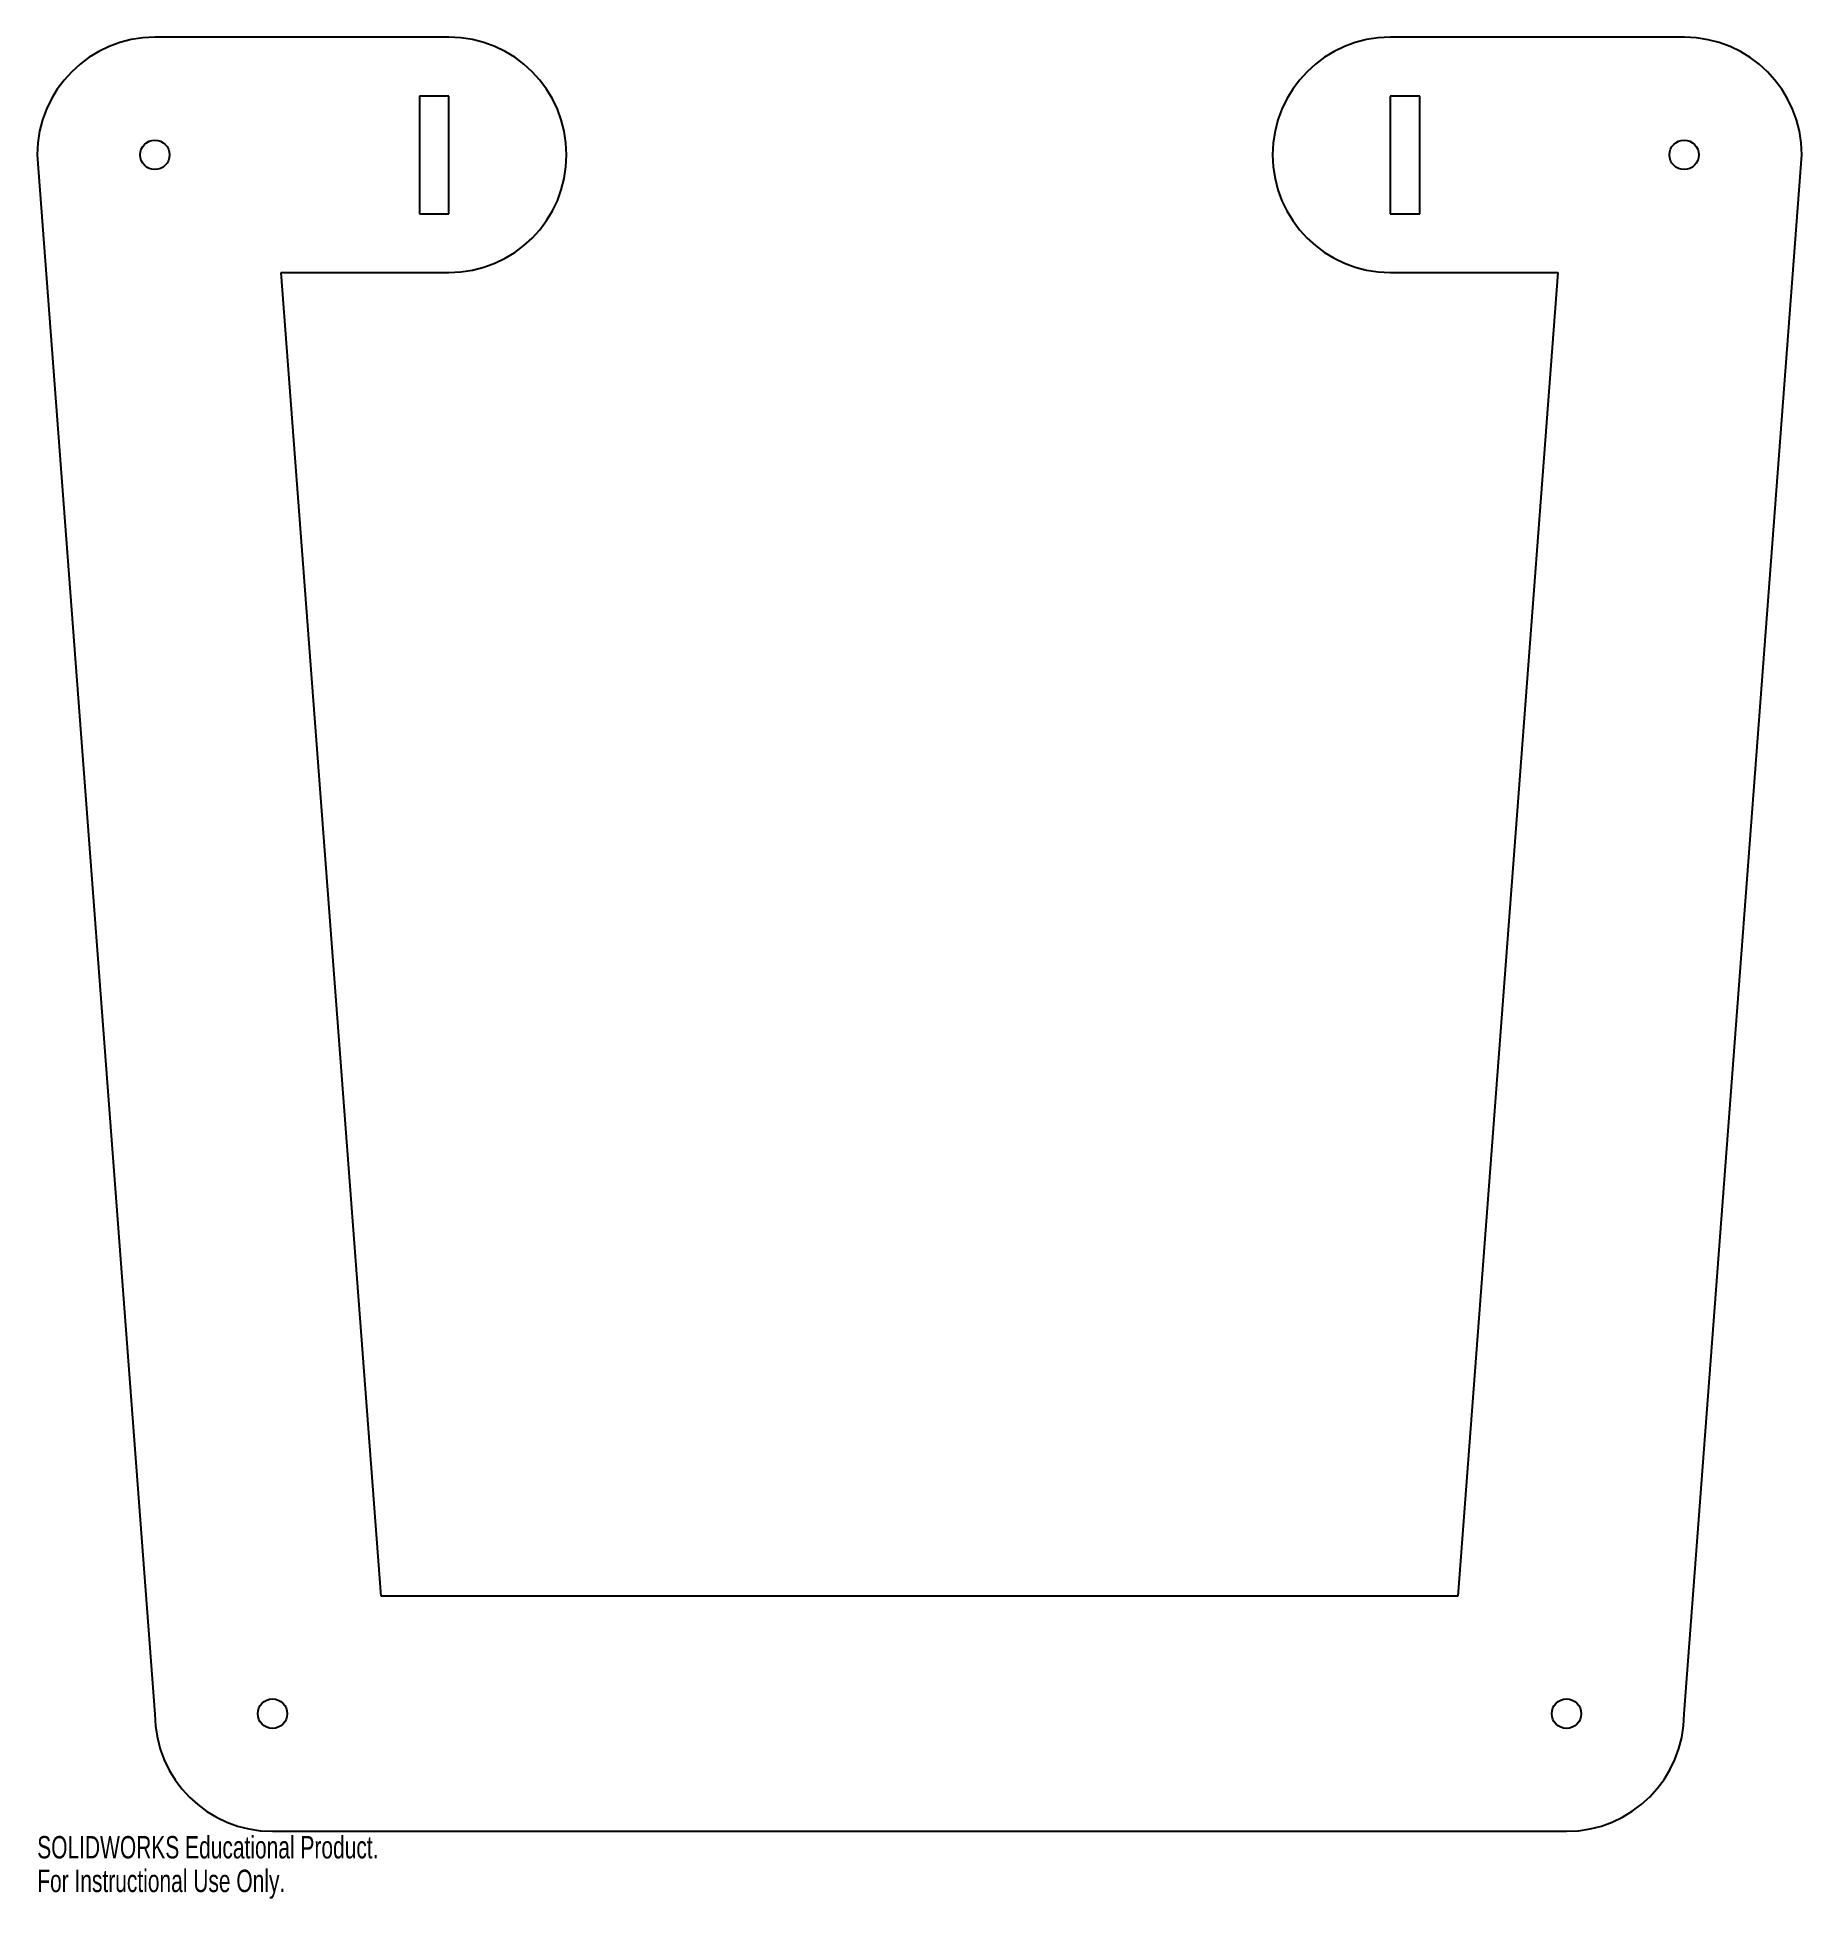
# Model space of a CAD drawing. Header units: inches. Extents: x -2 to 13, y -14.8 to 1.
import ezdxf

# ---------------------------------------------------------------- set-up
doc = ezdxf.new("R2010")
doc.units = ezdxf.units.IN
doc.header["$MEASUREMENT"] = 0
doc.styles.add('SLDTEXTSTYLE0', font='TXT', dxfattribs={"width": 0.7})

msp = doc.modelspace()

# ---------------------------------------------------------------- linework, layer by layer
at = {"color": 7, "linetype": 'Continuous', "lineweight": 25}
for p, q in [((1.5, 1), (-1, 1)), ((12.002, 1), (9.502, 1)), ((1.5, 0.5), (1.25, 0.5)), ((1.25, 0.5), (1.25, -0.5)), ((1.5, -0.5), (1.5, 0.5)), ((9.502, 0.5), (9.502, -0.5)), ((9.752, 0.5), (9.502, 0.5)), ((9.752, -0.5), (9.752, 0.5)), ((-2, 0), (-1, -13.254)), ((12, -13.25), (13, 0)), ((1.25, -0.5), (1.5, -0.5)), ((9.502, -0.5), (9.752, -0.5)), ((0.925, -12.25), (0.075, -1)), ((0.075, -1), (1.5, -1)), ((9.502, -1), (10.925, -1)), ((10.925, -1), (10.075, -12.25)), ((10.075, -12.25), (0.925, -12.25)), ((0, -14.25), (11, -14.25))]:
    msp.add_line(p, q, dxfattribs=at)
for centre in [(-1, 0), (12, 0), (0, -13.25), (11, -13.25)]:
    msp.add_circle(centre, 0.125, dxfattribs=at)
for centre, start, end in [((-1, 0), 90, 180), ((1.5, 0), 270, 90), ((9.502, 0), 90, 270), ((12, 0), 0, 89.8723), ((0, -13.25), 180.2485, 270), ((11, -13.25), 270, 0)]:
    msp.add_arc(centre, 1, start, end, dxfattribs=at)

# ---------------------------------------------------------------- texts
at = {"color": 7, "linetype": 'Continuous', "char_height": 0.1903, "attachment_point": 1, "style": 'SLDTEXTSTYLE0'}
for s, insert in [('SOLIDWORKS Educational Product.', (-2, -14.29)), ('For Instructional Use Only.', (-2, -14.576))]:
    msp.add_mtext(s, dxfattribs=dict(at, insert=insert))

doc.saveas('drawing.dxf')
